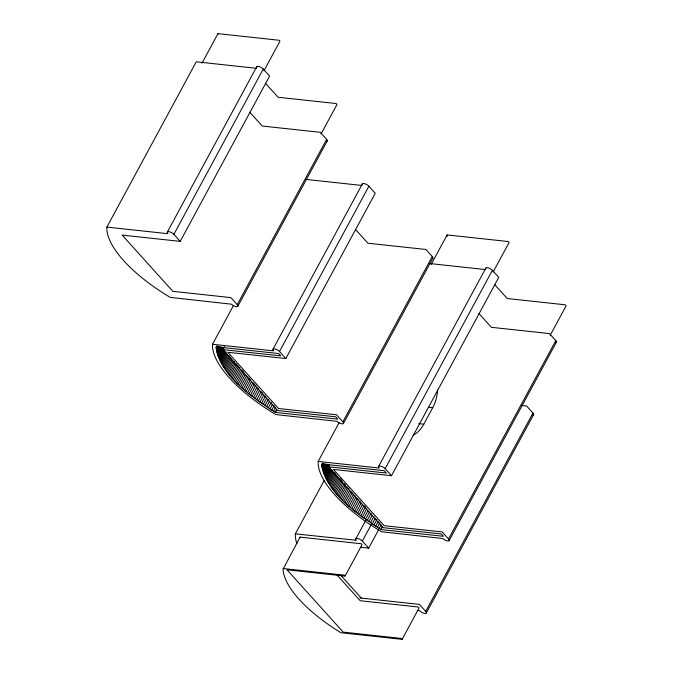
<?xml version="1.0" encoding="UTF-8"?>
<svg xmlns="http://www.w3.org/2000/svg" width="673" height="673" viewBox="0 0 673 673"><rect width="100%" height="100%" fill="white"/><g stroke="black" fill="none" stroke-linecap="round" stroke-linejoin="round"><path stroke-width="1.01" d="M249.733 112.164L262.234 126.036L320.298 132.312L326.641 139.345L237.258 304.642A4.063 1.548 28.4 0 1 236.509 306.678A4.063 1.548 28.4 0 1 231.478 304.188L170.261 297.399A101.623 38.731 28.4 0 1 106.881 227.095L196.264 61.798L256.405 68.301M201.976 63.212L217.959 33.65L279.11 40.262L279.96 41.204L263.976 70.758M167.308 232.126L256.682 66.829M263.252 69.041L269.595 76.074L180.213 241.371L173.878 234.347L263.252 69.041L262.605 68.427A4.063 1.548 28.4 0 0 258.314 66.4A4.063 1.548 28.4 0 0 256.75 67.594M321.021 134.028L337.005 104.475L336.155 103.533L278.092 97.257L265.448 83.233M355.369 229.333L367.87 243.205L425.933 249.481L432.276 256.514L342.894 421.811A4.063 1.548 28.4 0 1 342.145 423.847A4.063 1.548 28.4 0 1 337.114 421.357L275.896 414.568A101.623 38.731 28.4 0 1 212.517 344.265L233.489 305.483M237.88 306.207L327.255 140.909M216.151 347.697L216.142 346.805L278.647 353.535L280.759 355.874L222.696 349.598L277.629 410.522L335.692 416.806L337.804 419.144L275.299 412.389C251.509 396.355 221.989 377.965 216.151 347.697L217.143 345.863M216.201 348.606L217.69 345.855M216.294 349.539L217.783 346.78M216.42 350.482L218.414 346.805M216.597 351.441L219.078 346.847M216.807 352.416L219.785 346.906M217.059 353.409L220.534 346.982M217.354 354.419L221.324 347.066M217.682 355.437L222.149 347.167M218.052 356.471L223.015 347.285M218.464 357.523L224.42 346.502M218.918 358.583L223.882 349.396M219.406 359.651L224.37 350.473M219.928 360.745L224.9 351.558M220.5 361.838L225.96 351.735M221.106 362.949L226.565 352.845M221.745 364.068L227.205 353.964M222.427 365.195L227.886 355.092M223.142 366.339L229.098 355.319M223.899 367.483L229.855 356.463M224.689 368.636L230.646 357.615M225.514 369.805L231.478 358.785M226.38 370.974L232.336 359.954M227.281 372.152L233.237 361.132M228.214 373.338L234.675 361.401M229.182 374.524L235.146 363.513M230.191 375.727L236.644 363.79M231.226 376.922L237.678 364.985M232.294 378.133L238.755 366.188M233.405 379.336L239.857 367.399M234.541 380.548L240.497 369.527M235.71 381.759L242.162 369.822M236.904 382.979L243.365 371.042M238.133 384.19L244.097 373.17M239.395 385.41L245.359 374.39M240.69 386.63L246.646 375.61M242.002 387.85L247.967 376.83M243.357 389.061L249.313 378.041M244.728 390.281L250.684 379.261M246.133 391.493L251.593 381.389M247.563 392.704L253.023 382.601M272.944 349.295L362.318 183.998M249.018 393.907L254.478 383.803M250.499 395.11L255.959 385.006M251.996 396.313L256.968 387.126M253.528 397.507L258.491 388.321M368.888 186.211L375.231 193.244L285.848 358.541L279.514 351.516L368.888 186.211L368.24 185.597A4.063 1.548 28.4 0 0 363.95 183.561A4.063 1.548 28.4 0 0 362.385 184.764M255.084 398.694L259.551 390.433M256.657 399.88L261.124 391.61M258.247 401.058L262.714 392.788M259.862 402.227L263.841 394.874M261.503 403.388L265.473 396.035M263.16 404.54L266.634 398.113M264.834 405.684L268.308 399.257M266.525 406.82L269.503 401.31M268.233 407.947L271.219 402.437M269.966 409.066L272.447 404.473M271.707 410.168L274.189 405.575M273.457 411.262L275.442 407.594M275.232 412.347L276.721 409.596L275.299 412.389M478.882 313.441L491.383 327.314L549.446 333.589L555.789 340.622L448.529 538.98A4.063 1.548 28.4 0 1 447.781 541.016A4.063 1.548 28.4 0 1 442.75 538.526L381.532 531.737A101.623 38.731 28.4 0 1 318.152 461.434L339.108 422.686M343.516 423.376L432.89 258.079M321.787 464.866L321.778 463.975L384.283 470.705L386.395 473.043L328.331 466.768L383.265 527.691L441.328 533.975L443.44 536.314L380.935 529.558C357.144 513.524 327.625 495.135 321.787 464.866L322.779 463.032M321.837 465.775L322.83 463.941M321.93 466.7L323.419 463.949M431.124 264.489L447.108 234.927L508.258 241.54L509.108 242.473L493.124 272.035M322.056 467.651L324.05 463.975M322.232 468.61L324.714 464.017M322.443 469.586L325.421 464.076M322.695 470.578L326.169 464.151M322.99 471.58L326.96 464.235M323.318 472.606L327.785 464.336M323.688 473.641L328.66 464.454M324.1 474.684L329.56 464.589M324.554 475.752L329.518 466.566M325.042 476.82L330.006 467.642M296.919 543.759A101.623 38.731 28.4 0 1 295.346 533.857L324.277 480.354M325.564 477.906L330.536 468.728M326.136 479.008L331.099 469.821M326.741 480.118L332.201 470.015M327.381 481.237L332.841 471.134M328.062 482.364L333.522 472.261M328.777 483.5L334.742 472.48M402.118 639.35L340.967 632.738L339.68 631.947A96.34 36.712 28.4 0 1 283.089 569.173L300.057 537.121L361.216 543.734L362.057 544.676L345.072 576.08L287.018 569.804L343.213 632.132L401.276 638.416L402.118 639.35L419.102 607.946L418.253 607.004L360.198 600.728L337.013 575.011M329.534 484.653L335.491 473.632M330.325 485.805L336.281 474.785M331.15 486.974L337.114 475.954M332.016 488.144L337.972 477.123M332.916 489.321L338.872 478.301M333.85 490.508L340.311 478.57M334.826 491.694L341.278 479.756M335.827 492.888L342.279 480.951M336.862 494.091L342.826 483.071M337.939 495.294L344.391 483.357M339.041 496.506L345.493 484.568M340.176 497.717L346.132 486.697M341.346 498.929L347.798 486.991M342.54 500.148L349.001 488.203M343.777 501.36L349.733 490.339M345.03 502.58L350.995 491.559M346.326 503.799L352.282 492.779M347.647 505.011L353.603 493.99M348.993 506.231L354.949 495.21M350.364 507.442L355.824 497.347M351.769 508.662L357.228 498.558M353.199 509.865L358.659 499.77M378.579 466.465L485.83 268.106M354.654 511.076L360.114 500.973M356.135 512.279L361.098 503.093M357.632 513.482L362.604 504.296M359.163 514.677L364.127 505.49M492.4 270.319L498.743 277.352L391.484 475.71L385.149 468.677L492.4 270.319L491.753 269.705A4.063 1.548 28.4 0 0 487.462 267.669A4.063 1.548 28.4 0 0 485.898 268.872M360.72 515.863L365.683 506.676M362.293 517.049L366.76 508.78M363.883 518.218L367.862 510.874M365.498 519.388L369.477 512.044M355.756 538.896L365.733 520.448M367.138 520.557L371.109 513.205M368.796 521.71L372.27 515.282M370.47 522.854L373.944 516.427M413.222 435.254A30.487 20.619 -83.8 0 0 423.78 424.209L432.722 407.678A30.487 20.619 -83.8 0 0 437.559 389.945M378.655 529.685L368.678 548.133L362.335 541.109L371.319 524.503M372.161 523.989L375.139 518.479M373.868 525.117L376.855 519.606M375.601 526.236L378.083 521.642M377.343 527.338L379.824 522.744M379.092 528.431L381.086 524.763M380.868 529.516L382.357 526.766M380.935 529.558L382.424 526.799M550.169 335.305L566.153 305.744L565.303 304.81L507.24 298.534L494.596 284.502M449.152 540.545L556.403 342.178M417.083 610.47L419.767 610.764A4.063 1.548 28.4 0 0 424.444 613.364A4.063 1.548 28.4 0 0 426.16 612.001L425.723 611.404L532.974 413.045L526.631 406.012L521.449 405.457M426.303 613.044L533.554 414.677M306.038 179.413L361.897 185.454M106.881 227.095L167.922 233.699A4.063 1.548 28.4 0 1 168.418 231.655A4.063 1.548 28.4 0 1 173.23 233.724L173.878 234.347M429.542 263.522L485.553 269.579M180.213 241.371L122.15 235.096L172.86 291.333L230.923 297.617L237.258 304.642M212.517 344.265L273.558 350.869A4.063 1.548 28.4 0 1 274.054 348.824A4.063 1.548 28.4 0 1 278.866 350.894L279.514 351.516M285.848 358.541L227.785 352.265L278.496 408.503L336.559 414.787L342.894 421.811M428.642 407.241L432.722 407.678M418.682 423.662L423.78 424.209M318.152 461.434L379.193 468.038A4.063 1.548 28.4 0 1 379.69 465.994A4.063 1.548 28.4 0 1 384.502 468.063L385.149 468.677M391.484 475.71L333.421 469.434L384.132 525.672L442.195 531.948L448.529 538.98M295.346 533.857L356.227 540.276A4.063 1.548 28.4 0 1 357.742 538.518L358.002 538.585A4.063 1.548 28.4 0 1 362.335 541.109M360.383 547.242L368.678 548.133M283.081 568.525L344.231 575.146L345.072 576.08M359.828 597.935L419.38 604.379L425.723 611.404M340.479 574.986L361.317 598.095M532.974 413.045L533.42 413.643A4.063 1.548 28.4 0 1 532.73 415.081M447.108 234.927L447.116 235.575A96.34 36.712 28.4 0 0 447.166 236.475M300.057 537.121L300.065 537.769M217.959 33.65L217.968 34.298M326.641 139.345A4.063 1.548 28.4 0 1 326.75 141.313M432.276 256.514A4.063 1.548 28.4 0 1 432.386 258.474M555.789 340.622A4.063 1.548 28.4 0 1 555.553 342.65"/></g></svg>
